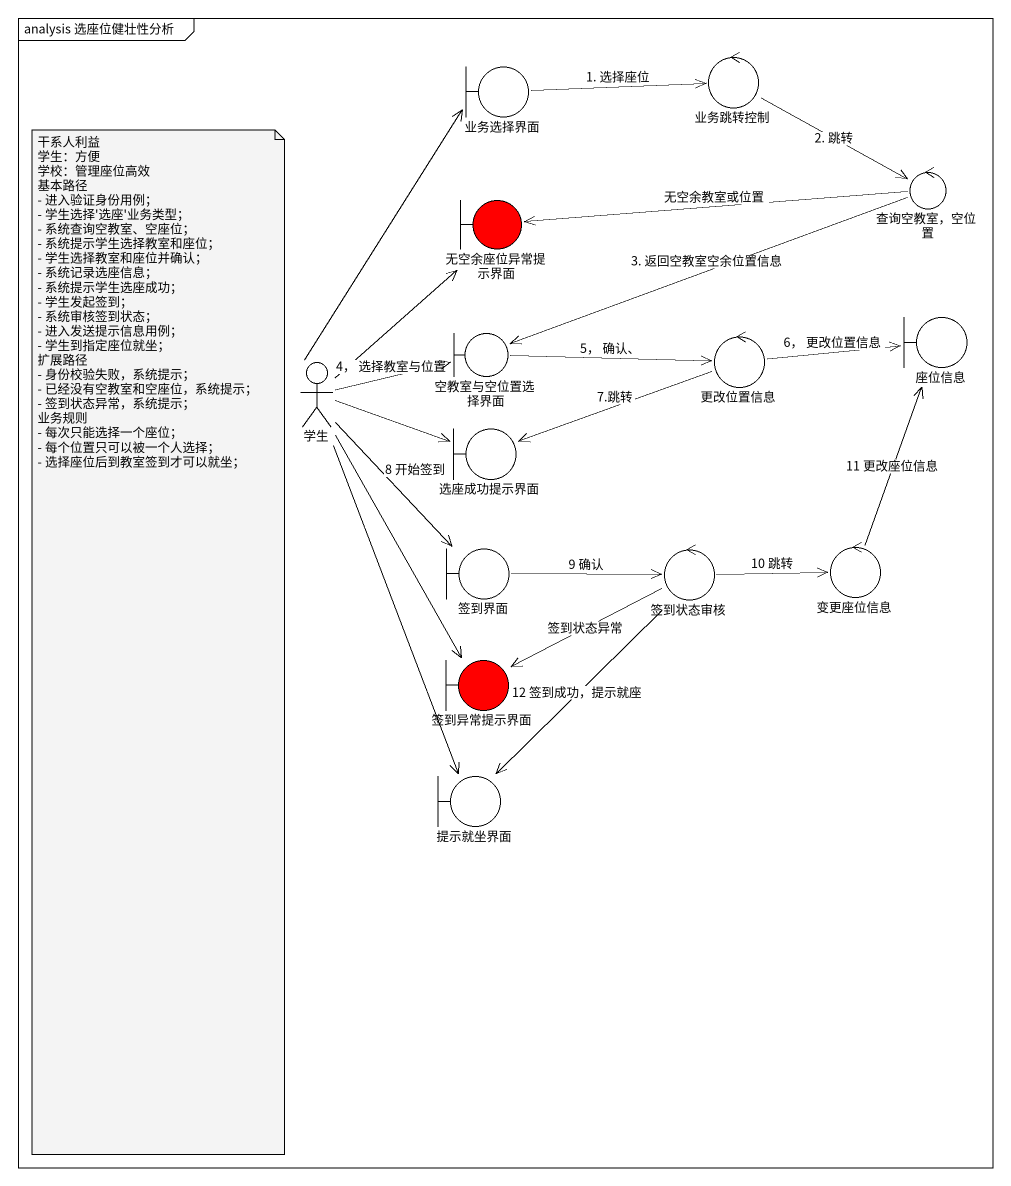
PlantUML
@startuml
mainframe analysis 选座位健壮性分析
boundary 业务选择界面
control 业务跳转控制
boundary 无空余座位异常提示界面 #FF0000
control "查询空教室，空位置" as 查询空教室_空位置
actor 学生
boundary 空教室与空位置选择界面
control 更改位置信息
boundary 座位信息
boundary 选座成功提示界面
boundary 签到界面
control 签到状态审核
control 变更座位信息
boundary 签到异常提示界面 #FF0000
boundary 提示就坐界面
业务选择界面 -right-> 业务跳转控制 : 1. 选择座位
业务跳转控制 -right-> 查询空教室_空位置 : 2. 跳转
查询空教室_空位置 -left-> 无空余座位异常提示界面 : 无空余教室或位置
查询空教室_空位置 -left-> 空教室与空位置选择界面 : 3. 返回空教室空余位置信息
学生 -up-> 业务选择界面
学生 -up-> 无空余座位异常提示界面
学生 -right-> 空教室与空位置选择界面 : 4， 选择教室与位置
学生 -right-> 选座成功提示界面
学生 --> 签到界面 : 8 开始签到
学生 --> 签到异常提示界面
学生 --> 提示就坐界面
空教室与空位置选择界面 -right-> 更改位置信息 : 5， 确认、
更改位置信息 -right-> 座位信息 : 6， 更改位置信息
更改位置信息 -left-> 选座成功提示界面 : 7.跳转
签到界面 -right-> 签到状态审核 : 9 确认
签到状态审核 -right-> 变更座位信息 : 10 跳转
签到状态审核 -left-> 签到异常提示界面 : 签到状态异常
签到状态审核 --> 提示就坐界面 : 12 签到成功，提示就座
变更座位信息 -up-> 座位信息 : 11 更改座位信息
note as N1
  干系人利益
  学生：方便
  学校：管理座位高效
  基本路径
  - 进入验证身份用例；
  - 学生选择'选座'业务类型；
  - 系统查询空教室、空座位；
  - 系统提示学生选择教室和座位；
  - 学生选择教室和座位并确认；
  - 系统记录选座信息；
  - 系统提示学生选座成功；
  - 学生发起签到；
  - 系统审核签到状态；
  - 进入发送提示信息用例；
  - 学生到指定座位就坐；
  扩展路径
  - 身份校验失败，系统提示；
  - 已经没有空教室和空座位，系统提示；
  - 签到状态异常，系统提示；
  业务规则
  - 每次只能选择一个座位；
  - 每个位置只可以被一个人选择；
  - 选择座位后到教室签到才可以就坐；
end note
@enduml
